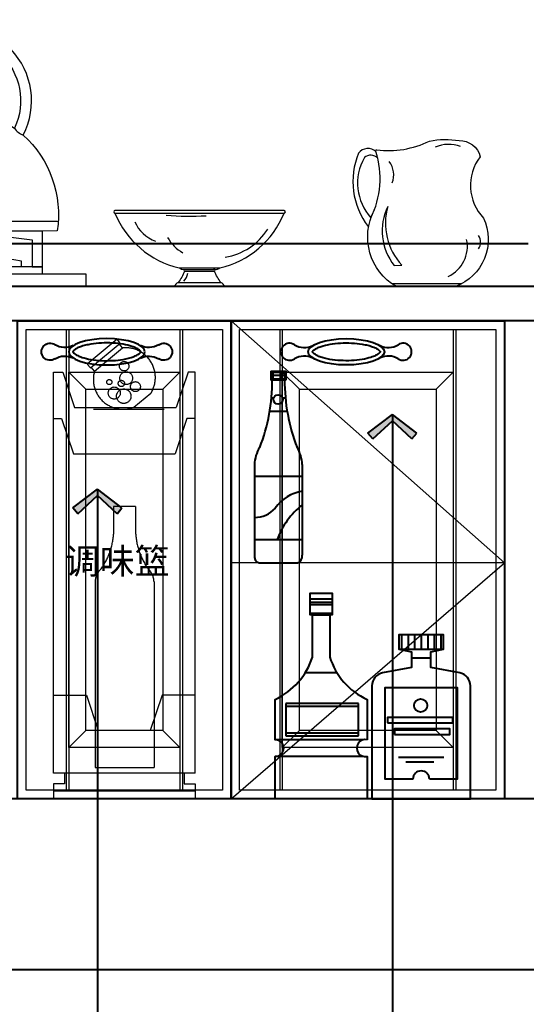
# Model space of a CAD drawing. Header units: millimetres. Extents: x 3104083 to 3173399, y -3165492 to -3044687.
# Drawn here: x 3116034 to 3116627, y -3121134 to -3119981 of the extents above; entities that cross this region are included whole.
import ezdxf

# ---------------------------------------------------------------- set-up
doc = ezdxf.new("R2010")
doc.units = ezdxf.units.MM
doc.header["$LTSCALE"] = 500
doc.header["$MEASUREMENT"] = 0
doc.linetypes.add('ACAD_ISO03W100', pattern=[30, 12, -18])
doc.linetypes.add('DASHDOTX2', pattern=[50.8, 25.4, -12.7, 0, -12.7])
doc.layers.get('0').update_dxf_attribs({"linetype": 'CONTINUOUS'})
for name, color, linetype in [('W-基础引线', 35, 'CONTINUOUS'), ('ZB_厨柜', 7, 'CONTINUOUS'), ('台面', 4, 'CONTINUOUS'), ('柜体', 2, 'CONTINUOUS')]:
    doc.layers.add(name, color=color, linetype=linetype)
for name, color, linetype, lineweight in [('填充', 47, 'CONTINUOUS', 0), ('墙体', 6, 'CONTINUOUS', 25), ('电器', 85, 'CONTINUOUS', 15), ('辅助线', 252, 'CONTINUOUS', 13)]:
    doc.layers.add(name, color=color, linetype=linetype, lineweight=lineweight)
doc.dimstyles.new('基础引线', dxfattribs={"dimtxt": 3, "dimasz": 0.7, "dimexe": 2, "dimexo": 6, "dimgap": 1, "dimtad": 1, "dimdec": 0, "dimdsep": 46, "dimtxsty": 'Standard', "dimblk1": 'A', "dimblk2": 'A', "dimsah": 1, "dimcen": 3, "dimdle": 200, "dimclrd": 256, "dimclre": 256, "dimclrt": 2, "dimadec": 0, "dimazin": 0, "dimtfac": 1, "dimtdec": 0, "dimtix": 1, "dimtmove": 1, "dimatfit": 3, "dimldrblk": 'A', "dimfxl": 0, "dimtvp": 1, "dimtolj": 1, "dimtzin": 0, "dimarcsym": 0})

# ---------------------------------------------------------------- blocks, each defined once
blk = doc.blocks.new('双灶具立面')
at = {"layer": '电器'}
for p, q in [((216302.5, -105478.6), (216298.7, -105486.2)), ((216302.5, -105478.6), (216518.5, -105478.6)), ((216518.5, -105478.6), (216523, -105486.2)), ((216299.6, -105491.9), (216299.6, -105626.2)), ((216299.6, -105491.9), (216522.7, -105491.9)), ((216522.7, -105626.2), (216522.7, -105491.9)), ((216760.1, -105500.3), (216769.6, -105490.5)), ((216769.6, -105490.5), (216797, -105506)), ((216723.4, -105624.8), (216977.5, -105624.8)), ((216309.6, -105636.2), (216512.7, -105636.2)), ((216353.3, -105666.7), (216406.6, -105666.7)), ((216469.1, -105666.7), (216415.8, -105666.7)), ((216792.2, -105666.7), (216845.5, -105666.7)), ((216908, -105666.7), (216854.6, -105666.7))]:
    blk.add_line(p, q, dxfattribs=at)
for points in [[(216786.7, -105500.2, -1.405435), (216927.1, -105515.6, 0.16979), (216937.3, -105523.7, 1.338865), (216772.6, -105492.2, 1.385235)], [(216845.6, -105490.4, 0.05089), (216847.7, -105488.5), (216848.5, -105468.2)], [(216859.7, -105490.2, -0.046424), (216857.8, -105488.5), (216857, -105468.2)], [(216780.4, -105516.1), (216739.9, -105484.5, 0.158704), (216707.2, -105490.2), (216753.6, -105543.6)], [(216830.5, -105495.4, -0.40785), (216830.5, -105491.8, -0.035387), (216852.7, -105490.2, -0.037521), (216875, -105491.4, -0.40785), (216875, -105495)], [(216780.4, -105516.1, -0.168283), (216852.7, -105494.1, -0.168061), (216927.1, -105515.6, -0.168061)], [(216937.3, -105523.7, -0.251111), (216977.1, -105636, -0.251111)], [(216977.1, -105636), (216723, -105636.3), (216723, -105629.6, -0.137974), (216753.6, -105543.6)]]:
    blk.add_lwpolyline(points, format="xyb", dxfattribs=at)
for points in [[(216401.9, -105448.1), (216419.3, -105448.1, -0.493574), (216421.3, -105450.7), (216418.5, -105460.8, -0.339069), (216416.6, -105462.3), (216404.4, -105462.3, -0.344102), (216402.5, -105460.8), (216400, -105450.6, -0.487982)], [(216871.4, -105469.5, 0.402537), (216870.3, -105465.1, 0.067385), (216835.2, -105465.1, 0.402537), (216834.1, -105469.5, -0.07149)], [(216266.2, -105470.8), (216278.4, -105470.8, -0.414214), (216280.4, -105472.8), (216280.4, -105478.5, -0.414214), (216278.4, -105480.5), (216266.2, -105480.5, -0.414214), (216264.2, -105478.5), (216264.2, -105472.8, -0.414214)], [(216555.1, -105470.8), (216542.9, -105470.8, 0.414214), (216540.9, -105472.8), (216540.9, -105478.5, 0.414214), (216542.9, -105480.5), (216555.1, -105480.5, 0.414214), (216557.1, -105478.5), (216557.1, -105472.8, 0.414214)], [(216578.9, -105674.3), (216612.1, -105674.3, -0.414214), (216613.1, -105675.3), (216613.1, -105677.5, -0.414214), (216612.1, -105678.5), (216578.9, -105678.5, -0.414214), (216577.9, -105677.5), (216577.9, -105675.3, -0.414214)], [(216682.3, -105674.3), (216649.1, -105674.3, 0.414214), (216648.1, -105675.3), (216648.1, -105677.5, 0.414214), (216649.1, -105678.5), (216682.3, -105678.5, 0.414214), (216683.3, -105677.5), (216683.3, -105675.3, 0.414214)]]:
    blk.add_lwpolyline(points, format="xyb", close=True, dxfattribs=at)
for points in [[(216296.4, -105486.2), (216525.9, -105486.2), (216525.9, -105491.9), (216296.4, -105491.9)], [(216406.6, -105636.2), (216415.8, -105636.2), (216415.8, -105678), (216406.6, -105678)], [(216854.6, -105636.2), (216845.5, -105636.2), (216845.5, -105678), (216854.6, -105678)], [(216589.3, -105653.3), (216601.9, -105653.3), (216598.9, -105650), (216592.3, -105650)], [(216589.3, -105654.3), (216601.9, -105654.3), (216601.9, -105653.3), (216589.3, -105653.3)], [(216672, -105653.3), (216659.3, -105653.3), (216662.3, -105650), (216669, -105650)], [(216672, -105654.3), (216659.3, -105654.3), (216659.3, -105653.3), (216672, -105653.3)], [(216587.8, -105654.3), (216603.4, -105654.3), (216603.4, -105674.3), (216587.8, -105674.3)], [(216673.4, -105654.3), (216657.9, -105654.3), (216657.9, -105674.3), (216673.4, -105674.3)], [(216250.6, -105686.5), (217010.6, -105686.5), (217010.6, -105701.4), (216250.6, -105701.4)], [(216301.2, -105678), (216521.1, -105678), (216521.1, -105686.5), (216301.2, -105686.5)], [(216589.8, -105678.5), (216601.4, -105678.5), (216601.4, -105686.5), (216589.8, -105686.5)], [(216671.4, -105678.5), (216659.9, -105678.5), (216659.9, -105686.5), (216671.4, -105686.5)], [(216960, -105678), (216740.1, -105678), (216740.1, -105686.5), (216960, -105686.5)]]:
    blk.add_lwpolyline(points, close=True, dxfattribs=at)
for points in [[(216301.2, -105678), (216301.2, -105636.2), (216356.1, -105636.2), (216351.2, -105641.7), (216313.6, -105646.5), (216313.6, -105678), (216301.2, -105678)], [(216406.6, -105639.9), (216406.6, -105636.2), (216415.8, -105636.2), (216415.8, -105639.9), (216415.8, -105675.8)], [(216521.1, -105678), (216521.1, -105636.2), (216466.2, -105636.2), (216471.2, -105641.7), (216508.7, -105646.5), (216508.7, -105678), (216521.1, -105678)], [(216740.1, -105678), (216740.1, -105636.2), (216795, -105636.2), (216790.1, -105641.7), (216752.5, -105646.5), (216752.5, -105678), (216740.1, -105678)], [(216854.6, -105639.9), (216854.6, -105636.2), (216845.5, -105636.2), (216845.5, -105639.9), (216845.5, -105675.8)], [(216960, -105678), (216960, -105636.2), (216905.1, -105636.2), (216910.1, -105641.7), (216947.6, -105646.5), (216947.6, -105678), (216960, -105678)], [(216326.2, -105678), (216326.2, -105671.5), (216353.3, -105666.7), (216361.2, -105653), (216406.6, -105653)], [(216361.2, -105653), (216361.2, -105650), (216406.6, -105650)], [(216461.2, -105653), (216461.2, -105650), (216415.8, -105650)], [(216496.2, -105678), (216496.2, -105671.5), (216469.1, -105666.7), (216461.2, -105653), (216415.8, -105653)], [(216765.1, -105678), (216765.1, -105671.5), (216792.2, -105666.7), (216800.1, -105653), (216845.5, -105653)], [(216800.1, -105653), (216800.1, -105650), (216845.5, -105650)], [(216900.1, -105653), (216900.1, -105650), (216854.6, -105650)], [(216935.1, -105678), (216935.1, -105671.5), (216908, -105666.7), (216900.1, -105653), (216854.6, -105653)]]:
    blk.add_lwpolyline(points, dxfattribs=at)
for centre, radius, start, end in [((216410.5, -105827), 364.7, 72.7789, 107.2211), ((216300.8, -105480.6), 33.5, 179.7296, 267.0806), ((216300.8, -105480.5), 23.5, 179.8175, 267.062), ((216521.5, -105480.5), 23.5, 272.938, 0.1825), ((216521.5, -105480.6), 33.5, 272.9194, 0.2704), ((216750, -105513.4), 30.5, 276.759, 354.9341), ((216309.6, -105626.2), 10, 180, 270), ((216512.7, -105626.2), 10, 270, 0)]:
    blk.add_arc(centre, radius, start, end, dxfattribs=at)
blk = doc.blocks.new('182')
at = {"layer": 'ZB_厨柜', "color": 253}
for centre, radius, start, end in [((71329.5, -32480.6), 10, 55.1094, 304.8906), ((71346.9, -32452.8), 22.8, 239.4342, 295.2951), ((71445.2, -32452.8), 22.8, 244.7079, 300.5688), ((71462.5, -32480.6), 10, 234.9056, 124.8807), ((71346.9, -32508.5), 22.8, 64.7049, 120.5658), ((71445.2, -32508.4), 22.8, 59.4372, 115.298)]:
    blk.add_arc(centre, radius, start, end, dxfattribs=at)
blk.add_ellipse((71396, -32480.6), major_axis=(-44.6, 0), ratio=0.345562, dxfattribs=at)
blk.add_open_spline([(71356.4, -32480.6), (71356.4, -32480.6), (71356.4, -32480.7), (71356.4, -32480.8), (71356.5, -32480.9), (71356.7, -32481.3), (71356.8, -32481.5), (71357.3, -32482), (71357.5, -32482.3), (71358.6, -32483.2), (71359.5, -32483.8), (71361.9, -32485.1), (71363.4, -32485.8), (71366.6, -32487), (71368.5, -32487.6), (71372.5, -32488.6), (71374.6, -32489.1), (71380.7, -32490.1), (71384.9, -32490.6), (71393.4, -32491.1), (71397.8, -32491.1), (71406.4, -32490.7), (71410.6, -32490.2), (71418.3, -32489), (71421.8, -32488.1), (71426.8, -32486.5), (71428.6, -32485.8), (71431.5, -32484.4), (71432.7, -32483.7), (71434.2, -32482.6), (71434.6, -32482.2), (71435.2, -32481.5), (71435.4, -32481.2), (71435.6, -32480.9), (71435.6, -32480.8), (71435.7, -32480.6), (71435.7, -32480.6), (71435.7, -32480.6), (71435.7, -32480.5), (71435.6, -32480.4), (71435.6, -32480.2), (71435.3, -32479.9), (71435.2, -32479.7), (71434.7, -32479.2), (71434.5, -32478.9), (71433.4, -32478), (71432.4, -32477.3), (71429.9, -32476), (71428.5, -32475.3), (71425.1, -32474.1), (71423.2, -32473.5), (71419.1, -32472.5), (71416.9, -32472), (71410.7, -32471), (71406.5, -32470.6), (71397.9, -32470.1), (71393.5, -32470.1), (71384.9, -32470.6), (71380.8, -32471.1), (71373.1, -32472.4), (71369.6, -32473.3), (71364.7, -32474.9), (71363.1, -32475.6), (71360.3, -32476.9), (71359.2, -32477.6), (71357.8, -32478.7), (71357.4, -32479.1), (71356.8, -32479.8), (71356.6, -32480), (71356.5, -32480.4), (71356.4, -32480.5), (71356.4, -32480.6), (71356.4, -32480.6), (71356.4, -32480.6)], degree=3, knots=[0, 0, 0, 0, 0.09599, 0.09599, 0.19198, 0.19198, 0.28797, 0.28797, 0.38396, 0.38396, 0.56459, 0.56459, 0.74522, 0.74522, 0.92585, 0.92585, 1.10648, 1.10648, 1.409669, 1.409669, 1.712859, 1.712859, 2.016048, 2.016048, 2.319237, 2.319237, 2.516071, 2.516071, 2.712905, 2.712905, 2.839586, 2.839586, 2.966267, 2.966267, 3.06056, 3.06056, 3.154854, 3.154854, 3.249148, 3.249148, 3.343442, 3.343442, 3.437735, 3.437735, 3.532029, 3.532029, 3.714701, 3.714701, 3.897373, 3.897373, 4.080045, 4.080045, 4.262717, 4.262717, 4.567087, 4.567087, 4.871458, 4.871458, 5.175828, 5.175828, 5.480199, 5.480199, 5.672389, 5.672389, 5.86458, 5.86458, 5.989753, 5.989753, 6.114926, 6.114926, 6.208858, 6.208858, 6.283185, 6.283185, 6.283185, 6.283185], dxfattribs=at)
blk = doc.blocks.new('200调味')
at = {"layer": '电器', "color": 45, "linetype": 'DASHDOTX2'}
for p, q in [((9517.1, 5337.9), (9513.2, 5342.5)), ((9484.2, 5310.6), (9517.1, 5337.9)), ((9436, 5309.4), (9446.9, 5309.4)), ((9436, 4839.5), (9436, 5309.4)), ((9446.9, 5309.4), (9460.7, 5268.1)), ((9484.2, 5310.6), (9480.4, 5315.2)), ((9593.7, 5309.4), (9579.9, 5268.1)), ((9602, 5309.4), (9593.7, 5309.4)), ((9602, 4839.5), (9602, 5309.4)), ((9530.4, 5268.2), (9550.1, 5284.6)), ((9460.7, 5268.1), (9579.9, 5268.1)), ((9483.1, 5265.9), (9565.8, 5265.9)), ((9436, 5255), (9445.6, 5255)), ((9445.6, 5255), (9459.4, 5213.6)), ((9592.4, 5255), (9578.6, 5213.6)), ((9602, 5255), (9592.4, 5255)), ((9459.4, 5213.6), (9578.6, 5213.6)), ((9506.5, 5151.9), (9506.5, 5119.6)), ((9532.3, 5151.9), (9506.5, 5151.9)), ((9532.3, 5151.9), (9532.3, 5119.6)), ((9485, 5063.7), (9485, 4846)), ((9553.9, 5063.7), (9553.9, 4846)), ((9436, 4930.9), (9474.8, 4930.9)), ((9474.8, 4930.9), (9488.6, 4889.5)), ((9563.2, 4930.9), (9549.4, 4889.5)), ((9602, 4930.9), (9563.2, 4930.9)), ((9549.4, 4889.5), (9488.6, 4889.5)), ((9485, 4846), (9553.9, 4846)), ((9602, 4839.5), (9436, 4839.5)), ((9449, 4839.5), (9449, 4827.2)), ((9589, 4839.5), (9589, 4827.2)), ((9436, 4827.2), (9436, 4809.5)), ((9449, 4827.2), (9436, 4827.2)), ((9589, 4827.2), (9602, 4827.2)), ((9602, 4827.2), (9602, 4809.5)), ((9602, 4818.5), (9436, 4818.5)), ((9619, 4809.5), (9419, 4809.5))]:
    blk.add_line(p, q, dxfattribs=at)
blk.add_lwpolyline([(9479.3, 5314.3), (9514.3, 5343.4), (9510.5, 5348), (9475.5, 5318.9)], close=True, dxfattribs=at)
for centre, radius in [((9518.9, 5316.3), 5.53), ((9521.3, 5302.3), 7.47), ((9501.5, 5297.7), 3), ((9515.6, 5296.1), 3.69), ((9532.1, 5292.4), 5.83), ((9507.3, 5284.9), 7.09), ((9518.4, 5281.2), 8.49)]:
    blk.add_circle(centre, radius, dxfattribs=at)
for centre, radius, start, end in [((9520.4, 5303), 35, 328.2113, 95.4543), ((9517.8, 5300.9), 35, 163.9, 291.1429), ((9427.7, 5124.9), 79, 324.3078, 356.1641), ((9611.2, 5124.9), 79, 183.8359, 215.6922), ((9506.7, 5062.9), 21.8, 133.0641, 177.7552), ((9532.1, 5062.9), 21.8, 2.2448, 46.9359)]:
    blk.add_arc(centre, radius, start, end, dxfattribs=at)
at = {"layer": '电器', "color": 45, "linetype": 'DASHDOTX2', "insert": (9449.4, 5102.9), "char_height": 30, "width": 300, "attachment_point": 1}
blk.add_mtext('{\\fSimSun|b0|i0|c134|p54;\\C1;调味篮}', dxfattribs=at)
blk = doc.blocks.new('A')
for p, q in [((-1.435, 1.148), (-1.09, 1.437)), ((-1.09, 1.437), (0, 0)), ((-1.435, 1.148), (-0.369, 0)), ((-0.369, 0), (-2.127, 0)), ((-1.435, -1.148), (-0.369, 0)), ((-1.09, -1.437), (0, 0)), ((-1.435, -1.148), (-1.09, -1.437))]:
    blk.add_line(p, q)
for points in [[(-1.435, 1.148), (-1.09, 1.437), (-0.369, 0), (0, 0)], [(-1.435, -1.148), (-1.09, -1.437), (-0.369, 0), (0, 0)]]:
    blk.add_solid(points)
blk = doc.blocks.new('A$C2A0A222F')
at = {"color": 251}
for p, q in [((24.1, 280.6), (24.1, 267.7)), ((24.2, 280.8), (46.3, 280.8)), ((24.2, 279.4), (46.3, 279.4)), ((24.2, 274.8), (46.3, 274.8)), ((25.1, 281), (25.1, 268.2)), ((27, 280.8), (27, 268)), ((38.4, 280.8), (38.4, 268)), ((44, 280.8), (44, 268)), ((45.4, 280.6), (45.4, 267.7)), ((46, 280.6), (46, 267.7)), ((24.2, 269.7), (46.3, 269.7)), ((24.2, 267.9), (46.3, 267.9)), ((25, 241.5), (28.2, 241.5)), ((41.4, 241.5), (45.4, 241.5)), ((22.5, 222.2), (47.9, 222.2)), ((0.1, 143.9), (0.1, 11.4)), ((70.1, 143.9), (70.1, 11.4)), ((0.1, 126.9), (70.1, 126.9)), ((0.1, 34), (70.1, 34)), ((7, 0), (63.1, 0))]:
    blk.add_line(p, q, dxfattribs=at)
blk.add_circle((34.8, 239.3), 6.97, dxfattribs=at)
for centre, radius, start, end in [((-242.7, 266.3), 268.9, 338.7712, 0.3362), ((313.2, 266.3), 268.9, 179.6638, 201.2288), ((53.9, 141.3), 53.9, 148.6742, 177.2249), ((16.3, 141.3), 53.9, 2.7751, 31.3258), ((80, 45.3), 60.5, 99.66, 144.6578), ((0.5, 106.6), 40.1, 269.4319, 318.9141), ((141.3, -5.3), 114.9, 128.2538, 159.9755), ((10.1, 9.7), 10.2, 170.7096, 252.264), ((60, 9.7), 10.2, 287.736, 9.2904)]:
    blk.add_arc(centre, radius, start, end, dxfattribs=at)
blk = doc.blocks.new('A$C676F72E9')
at = {"layer": 'ZB_厨柜', "color": 251, "ltscale": 4}
for p, q in [((83.4, 292.5), (51, 292.5)), ((83.4, 287.3), (51, 287.3)), ((83.4, 284.2), (51, 284.2)), ((83.4, 271.5), (51, 271.5)), ((54.5, 269.3), (79.9, 269.3)), ((90.4, 184.7), (44, 184.7)), ((15.6, 139.7), (15.6, 92.1)), ((121.8, 139.7), (15.6, 139.7)), ((121.8, 135.2), (15.6, 135.2)), ((121.8, 92.1), (121.8, 139.7)), ((15.6, 96.6), (121.8, 96.6)), ((15.6, 92.1), (121.8, 92.1)), ((129.2, 86.4), (0, 86.4)), ((129.2, 62.1), (0, 62.1))]:
    blk.add_line(p, q, dxfattribs=at)
blk.add_lwpolyline([(134.4, 86.4, 1.235411), (134.4, 62.1), (134.4, 0), (0, 0), (0, 62.1, 1.031815), (0, 86.4), (0, 145.6, 0.21056), (54.5, 207.6), (54.5, 269.3), (51, 269.3), (51, 301.1), (83.4, 301.1), (83.4, 269.3), (79.9, 269.3), (79.9, 207.6, 0.213448), (134.4, 145.6)], format="xyb", close=True, dxfattribs=at)
blk = doc.blocks.new('A$C30A42CD6')
at = {"layer": 'ZB_厨柜', "color": 251}
for p, q in [((43.2, 240), (43.2, 219.1)), ((52.8, 240), (52.8, 219.1)), ((62.4, 240), (62.4, 219.1)), ((72, 240), (72, 219.1)), ((81.6, 240), (81.6, 219.1)), ((91.2, 240), (91.2, 219.1)), ((100.8, 240), (100.8, 219.1)), ((39.5, 219.1), (104.5, 219.1)), ((57.9, 206.4), (86.1, 206.4)), ((38.8, 61), (105, 61)), ((49.3, 54.3), (90.6, 54.3))]:
    blk.add_line(p, q, dxfattribs=at)
for points in [[(0, 0), (144, 0), (144, 165.6, 0.360519), (128.4, 184.5), (86.1, 192.4), (86.1, 215.3), (104.5, 219.1), (104.5, 240), (39.5, 240), (39.5, 219.1), (57.9, 215.3), (57.9, 192.4), (15.6, 184.5, 0.360519), (0, 165.6)], [(84, 28.8, 1), (60, 28.8), (19.2, 28.8), (19.2, 163.1), (124.8, 163.1), (124.8, 28.8)]]:
    blk.add_lwpolyline(points, format="xyb", close=True, dxfattribs=at)
for points in [[(22.6, 111.1), (118.2, 111.1), (118.2, 119), (22.6, 119)], [(33.1, 94), (113.7, 94), (113.7, 102.6), (33.1, 102.6)]]:
    blk.add_lwpolyline(points, close=True, dxfattribs=at)
blk.add_circle((71.2, 136.7), 9.71, dxfattribs=at)

msp = doc.modelspace()

# ---------------------------------------------------------------- linework, layer by layer
at = {"layer": '台面'}
for p, q in [((3116629.594, -3120243.366), (3114886.797, -3120243.366)), ((3116636.797, -3120293.366), (3114886.797, -3120293.366)), ((3116636.797, -3120333.366), (3114886.797, -3120333.366))]:
    msp.add_line(p, q, dxfattribs=at)
at = {"layer": '墙体'}
msp.add_line((3114886.797, -3121093.366), (3117236.797, -3121093.366), dxfattribs=at)
at = {"layer": '柜体'}
for p, q in [((3116281.797, -3120333.366), (3116281.797, -3120893.366)), ((3116601.797, -3120333.366), (3116601.797, -3120893.366)), ((3116656.797, -3120893.366), (3114886.797, -3120893.366))]:
    msp.add_line(p, q, dxfattribs=at)
for points in [[(3116281.797, -3120893.366), (3116031.797, -3120893.366), (3116031.797, -3120333.366), (3116281.797, -3120333.366)], [(3116601.797, -3120893.366), (3116281.797, -3120893.366), (3116281.797, -3120333.366), (3116601.797, -3120333.366)]]:
    msp.add_lwpolyline(points, close=True, dxfattribs=at)
at = {"layer": '电器'}
for p, q in [((3116145.944, -3120207.213), (3116343.902, -3120207.213)), ((3116221.057, -3120271.366), (3116268.789, -3120271.366)), ((3116472.752, -3120268.667), (3116481.65, -3120268.222)), ((3116226.699, -3120273.366), (3116263.147, -3120273.366)), ((3116227.239, -3120275.366), (3116262.607, -3120275.366)), ((3116219.923, -3120288.366), (3116269.923, -3120288.366)), ((3116552.175, -3120289.868), (3116469.929, -3120289.868))]:
    msp.add_line(p, q, dxfattribs=at)
for points in [[(3116445.423, -3120213.09, 0.19635991), (3116451.376, -3120135.202, -0.36319954), (3116451.478, -3120133.323, -0.22927208), (3116452.337, -3120133.204, 0.07016077), (3116483.917, -3120132.488, 0.06354017), (3116514.069, -3120123.066, -0.10214648), (3116548.885, -3120122.301, -0.35667678), (3116573.55, -3120141.09, 0.36805287), (3116577.423, -3120213.09, -0.43486933), (3116544.602, -3120293.366), (3116475.329, -3120293.366, -0.40245524), (3116449.632, -3120203.494)], [(3116451.376, -3120135.202, 0.44478548), (3116431.088, -3120136.973, 0.26743837), (3116442.317, -3120222.902)], [(3116453.526, -3120142.883, 0.40895498), (3116437.914, -3120142.239, 0.32459547), (3116445.587, -3120212.756, 0.32459547)]]:
    msp.add_lwpolyline(points, format="xyb", dxfattribs=at)
msp.add_lwpolyline([(3116227.239, -3120275.366, -0.07479939), (3116219.923, -3120288.366, 0.1353059), (3116214.923, -3120293.366), (3116274.923, -3120293.366, 0.1353059), (3116269.923, -3120288.366, -0.07479939), (3116262.607, -3120275.366, 0.33417022), (3116262.607, -3120273.366, 0.17198882), (3116268.789, -3120271.366, 0.2433352), (3116343.902, -3120207.213, 1), (3116343.902, -3120204.213), (3116145.944, -3120204.213, 1), (3116145.944, -3120207.213, 0.2433352), (3116221.057, -3120271.366, 0.17198882), (3116227.239, -3120273.366, 0.33417022)], format="xyb", close=True, dxfattribs=at)
for centre, radius, start, end in [((3116536.823, -3120166.961), 40.33, 70.010136, 113.407207), ((3116447.071, -3120162.393), 25.252, 338.267842, 38.003041), ((3116525.272, -3120227.848), 66.517, 154.592065, 217.854605), ((3116536.142, -3120218.783), 73.577, 164.651992, 222.216847), ((3116232.918, -3119926.186), 284.723, 264.533256, 273.998673), ((3116208.024, -3120199.831), 42.753, 204.03105, 250.097768), ((3116263.338, -3120187.018), 72.729, 279.206582, 327.689128), ((3116248.796, -3120212.371), 47.425, 209.601423, 240.436699), ((3116519.698, -3120246.217), 38.825, 295.124352, 12.198395), ((3116560.414, -3120241.324), 13.561, 324.987216, 35.012784), ((3116245.606, -3120257.714), 22.085, 314.872276, 321.820815), ((3116217.497, -3120276.598), 13.587, 311.484932, 355.354499)]:
    msp.add_arc(centre, radius, start, end, dxfattribs=at)
at = {"layer": '辅助线', "linetype": 'ACAD_ISO03W100'}
for p, q in [((3116601.797, -3120616.972), (3116281.797, -3120333.366)), ((3116281.797, -3120893.366), (3116601.797, -3120616.972)), ((3116601.797, -3120616.972), (3116281.797, -3120616.972))]:
    msp.add_line(p, q, dxfattribs=at)
at = {"layer": '辅助线', "color": 250}
for p, q in [((3116088.797, -3120343.366), (3116088.797, -3120883.366)), ((3116224.797, -3120343.366), (3116224.797, -3120883.366)), ((3116338.797, -3120343.366), (3116338.797, -3120883.366)), ((3116544.797, -3120343.366), (3116544.797, -3120883.366))]:
    msp.add_line(p, q, dxfattribs=at)
at = {"layer": '辅助线', "color": 252}
for p, q in [((3116091.797, -3120343.366), (3116091.797, -3120883.366)), ((3116221.797, -3120343.366), (3116221.797, -3120883.366)), ((3116341.797, -3120343.366), (3116341.797, -3120883.366)), ((3116541.797, -3120343.366), (3116541.797, -3120883.366)), ((3116091.797, -3120393.366), (3116111.797, -3120413.366)), ((3116221.797, -3120393.366), (3116201.797, -3120413.366)), ((3116341.797, -3120393.366), (3116361.797, -3120413.366)), ((3116541.797, -3120393.366), (3116521.797, -3120413.366)), ((3116111.797, -3120813.366), (3116091.797, -3120833.366)), ((3116201.797, -3120813.366), (3116221.797, -3120833.366)), ((3116361.797, -3120813.366), (3116341.797, -3120833.366)), ((3116521.797, -3120813.366), (3116541.797, -3120833.366))]:
    msp.add_line(p, q, dxfattribs=at)
at = {"layer": '辅助线', "color": 250}
for points in [[(3116271.797, -3120883.366), (3116041.797, -3120883.366), (3116041.797, -3120343.366), (3116271.797, -3120343.366)], [(3116591.797, -3120883.366), (3116291.797, -3120883.366), (3116291.797, -3120343.366), (3116591.797, -3120343.366)]]:
    msp.add_lwpolyline(points, close=True, dxfattribs=at)
at = {"layer": '辅助线', "color": 252}
for points in [[(3116221.797, -3120833.366), (3116091.797, -3120833.366), (3116091.797, -3120393.366), (3116221.797, -3120393.366)], [(3116541.797, -3120833.366), (3116341.797, -3120833.366), (3116341.797, -3120393.366), (3116541.797, -3120393.366)], [(3116201.797, -3120813.366), (3116111.797, -3120813.366), (3116111.797, -3120413.366), (3116201.797, -3120413.366)], [(3116521.797, -3120813.366), (3116361.797, -3120813.366), (3116361.797, -3120413.366), (3116521.797, -3120413.366)]]:
    msp.add_lwpolyline(points, close=True, dxfattribs=at)

# ---------------------------------------------------------------- block references
at = {"layer": 'ZB_厨柜', "color": 253}
for name, p in [('双灶具立面', (2899101.185, -3014591.999)), ('182', (3045020.765, -3087889.071))]:
    msp.add_blockref(name, p, dxfattribs=at)
at = {"layer": 'ZB_厨柜', "color": 253, "xscale": -1}
msp.add_blockref('182', (3187532.378, -3087889.071), dxfattribs=at)
at = {"layer": 'ZB_厨柜', "color": 251, "xscale": 0.8, "yscale": 0.8, "zscale": 0.8}
for name, p in [('A$C2A0A222F', (3116309.105, -3120616.972)), ('A$C676F72E9', (3116333.513, -3120893.366))]:
    msp.add_blockref(name, p, dxfattribs=at)
at = {"layer": 'ZB_厨柜', "color": 253, "xscale": 0.8, "yscale": 0.8, "zscale": 0.8}
msp.add_blockref('A$C30A42CD6', (3116446.824, -3120893.366), dxfattribs=at)
at = {"layer": '填充'}
msp.add_blockref('200调味', (3106637.791, -3125702.881), dxfattribs=at)

# ---------------------------------------------------------------- leaders
at = {"layer": 'W-基础引线'}
for points in [[(3116470.647, -3120443.093), (3116470.647, -3121527.417), (3116668.496, -3121527.417)], [(3116125.353, -3120530.774), (3116125.353, -3121647.686), (3116191.958, -3121647.686)]]:
    msp.add_leader(points, dimstyle='基础引线', override={"dimasz": 20}, dxfattribs=at)

doc.saveas('drawing.dxf')
